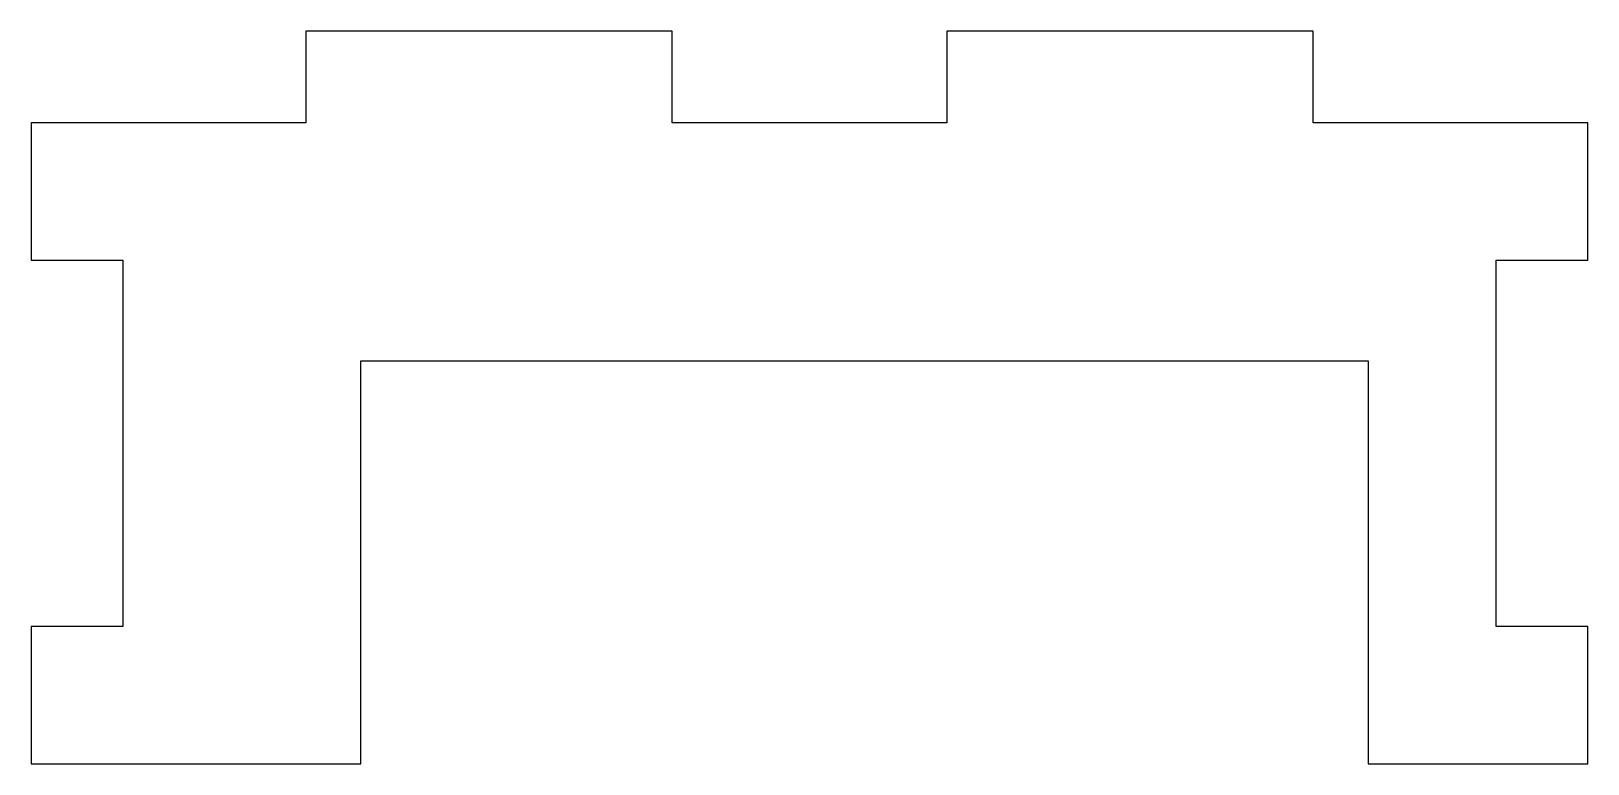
# Model space of a CAD drawing. Header units: millimetres. Extents: x 1411.8 to 1496.8, y 105 to 145.
import ezdxf

# ---------------------------------------------------------------- set-up
doc = ezdxf.new("R2010")
doc.units = ezdxf.units.MM

msp = doc.modelspace()

# ---------------------------------------------------------------- linework, layer by layer
at = {"color": 7, "linetype": 'Continuous', "lineweight": 25}
for p, q in [((1426.841, 145), (1426.841, 140)), ((1446.841, 145), (1426.841, 145)), ((1446.841, 140), (1446.841, 145)), ((1461.841, 145), (1461.841, 140)), ((1481.841, 145), (1461.841, 145)), ((1481.841, 140), (1481.841, 145)), ((1411.841, 140), (1411.841, 132.5)), ((1426.841, 140), (1411.841, 140)), ((1461.841, 140), (1446.841, 140)), ((1496.841, 140), (1481.841, 140)), ((1496.841, 132.5), (1496.841, 140)), ((1411.841, 132.5), (1416.841, 132.5)), ((1416.841, 132.5), (1416.841, 112.5)), ((1491.841, 132.5), (1496.841, 132.5)), ((1491.841, 112.5), (1491.841, 132.5)), ((1429.841, 127), (1484.841, 127)), ((1429.841, 105), (1429.841, 127)), ((1484.841, 127), (1484.841, 105)), ((1411.841, 112.5), (1411.841, 105)), ((1416.841, 112.5), (1411.841, 112.5)), ((1496.841, 112.5), (1491.841, 112.5)), ((1496.841, 105), (1496.841, 112.5)), ((1411.841, 105), (1429.841, 105)), ((1484.841, 105), (1496.841, 105))]:
    msp.add_line(p, q, dxfattribs=at)

doc.saveas('drawing.dxf')
